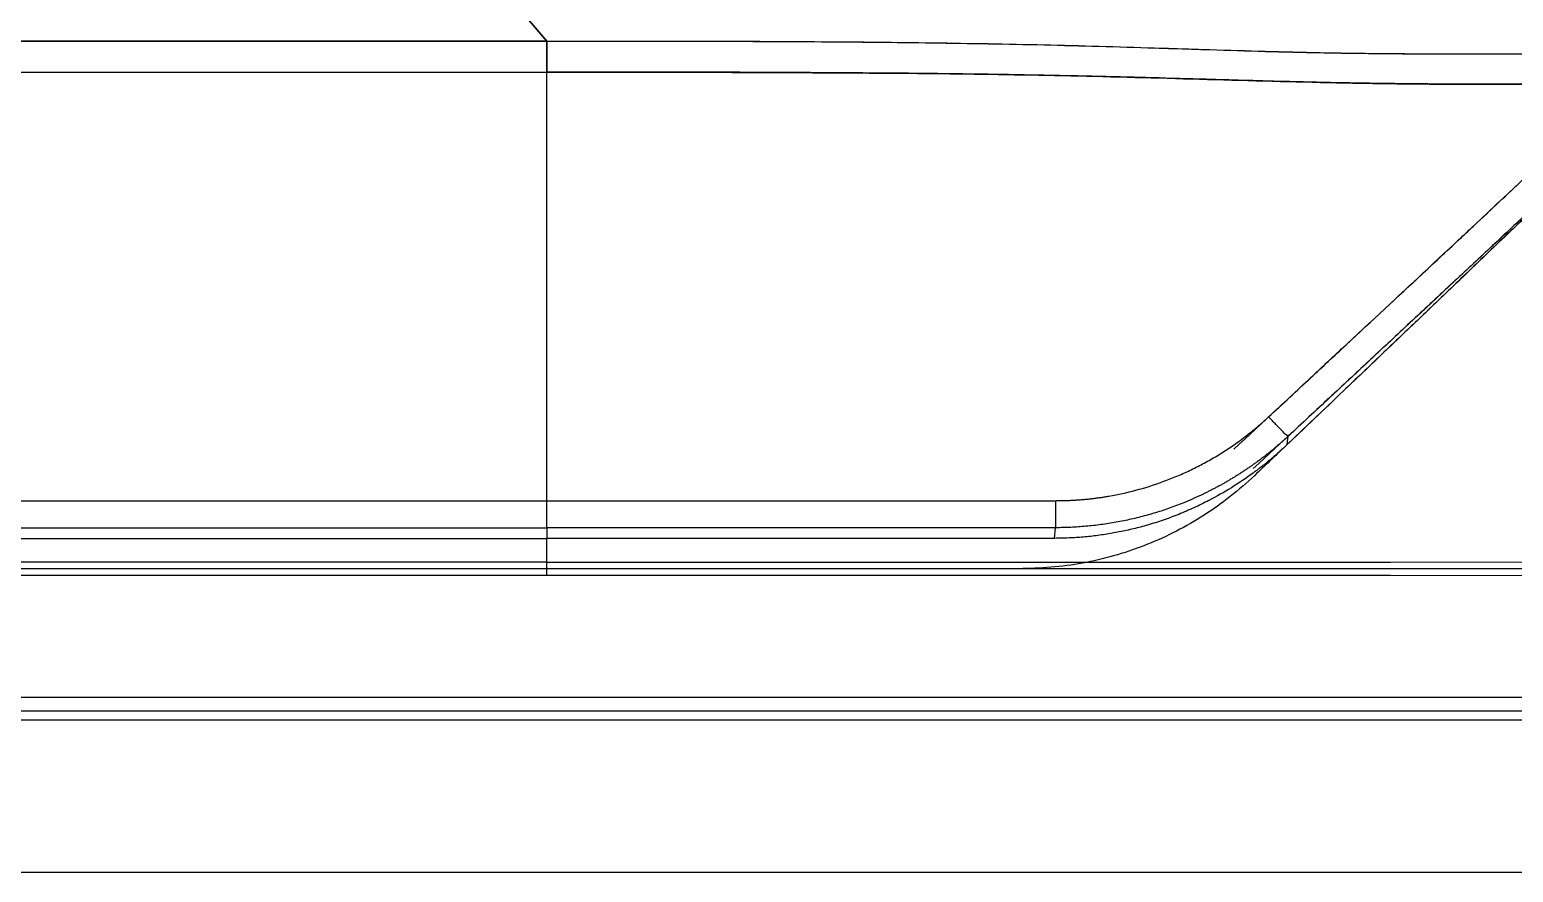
# Model space of a CAD drawing. Extents: x 956 to 1028, y 499 to 635.
# Drawn here: x 994.42 to 1007.43, y 512.32 to 519.7 of the extents above; entities that cross this region are included whole.
import ezdxf

# ---------------------------------------------------------------- set-up
doc = ezdxf.new("R2010")
doc.units = 0
doc.header["$MEASUREMENT"] = 0
doc.layers.add('1', color=4, linetype='Continuous')

# ---------------------------------------------------------------- blocks, each defined once
blk = doc.blocks.new('2026 SX')
at = {"layer": '1', "color": 3}
for p, q in [((39.379, 11.672), (43.062, 7.375)), ((43.062, 7.375), (39.379, 11.672)), ((18.566, 7.375), (43.062, 7.375)), ((43.062, 7.375), (18.566, 7.375)), ((43.062, 7.375), (43.062, 7.102)), ((43.062, 7.102), (43.062, 7.375)), ((30.198, 7.102), (43.062, 7.102)), ((30.227, 7.102), (43.062, 7.102)), ((43.062, 3.348), (43.062, 7.102)), ((43.062, 3.348), (43.062, 7.102)), ((49.552, 3.84), (49.56, 3.912)), ((43.062, 3.111), (43.062, 3.018)), ((47.513, 3.018), (43.062, 3.018)), ((47.513, 3.018), (47.522, 3.111)), ((47.235, 2.754), (48.407, 2.754)), ((48.407, 2.754), (57.934, 2.754)), ((43.062, 2.691), (36.576, 2.691)), ((35.197, 1.626), (61.1, 1.626)), ((61.1, 1.504), (35.197, 1.504)), ((35.197, 1.428), (61.1, 1.428)), ((35.197, 0.092), (61.1, 0.092)), ((35.197, 0.092), (61.1, 0.092))]:
    blk.add_line(p, q, dxfattribs=at)
at = {"layer": '1', "color": 3, "flags": 128}
for points in [[(43.062, 2.81), (43.062, 2.914), (43.062, 3.018)], [(43.062, 2.81), (39.819, 2.81), (36.576, 2.81)], [(43.062, 2.81), (50.459, 2.81), (57.856, 2.811)], [(57.856, 2.69), (50.459, 2.691), (43.062, 2.691)]]:
    blk.add_lwpolyline(points, dxfattribs=at)
at = {"layer": '1', "color": 3}
for points, knots in [([(43.062, 7.375), (43.224, 7.375), (43.544, 7.375), (44.186, 7.375), (44.987, 7.373), (45.956, 7.366), (46.928, 7.353), (47.742, 7.335), (48.335, 7.316), (48.659, 7.306), (48.982, 7.296), (49.358, 7.284), (49.763, 7.274), (50.084, 7.269), (50.32, 7.266), (50.559, 7.264), (50.719, 7.264), (50.804, 7.263)], [0, 0, 0, 0, 0.062487, 0.124053, 0.248857, 0.372733, 0.499774, 0.6254, 0.688149, 0.729824, 0.750813, 0.81336, 0.875758, 0.907458, 0.93798, 0.967071, 1, 1, 1, 1]), ([(43.062, 7.375), (43.381, 7.375), (43.702, 7.375), (44.344, 7.374), (44.666, 7.373), (45.635, 7.369), (46.283, 7.364), (47.256, 7.346), (47.58, 7.338), (48.228, 7.32), (48.552, 7.31), (49.198, 7.29), (49.52, 7.28), (50.003, 7.27), (50.163, 7.268), (50.484, 7.264), (50.644, 7.264), (50.804, 7.263)], [0, 0, 0, 0, 0.125, 0.125, 0.25, 0.25, 0.5, 0.5, 0.625, 0.625, 0.75, 0.75, 0.875, 0.875, 0.9375, 0.9375, 1, 1, 1, 1]), ([(50.804, 7.263), (50.882, 7.263), (51.038, 7.263), (51.271, 7.263), (51.448, 7.262), (51.565, 7.262), (51.626, 7.262), (51.682, 7.262), (51.721, 7.261), (51.737, 7.261)], [0, 0, 0, 0, 0.250776, 0.501062, 0.750817, 0.819848, 0.875482, 0.946769, 1, 1, 1, 1]), ([(50.804, 7.263), (50.96, 7.263), (51.116, 7.263), (51.427, 7.263), (51.582, 7.263), (51.737, 7.261)], [0, 0, 0, 0, 0.5, 0.5, 1, 1, 1, 1]), ([(52.103, 6.995), (52.07, 6.995), (52.005, 6.996), (51.908, 6.997), (51.81, 6.997), (51.712, 6.997), (51.615, 6.997), (51.517, 6.997), (51.419, 6.997), (51.322, 6.997), (51.224, 6.997), (51.127, 6.997), (51.029, 6.997), (50.931, 6.998), (50.834, 6.998), (50.736, 6.999), (50.638, 7), (50.541, 7.001), (50.443, 7.002), (50.345, 7.003), (50.248, 7.005), (50.15, 7.007), (50.053, 7.008), (49.955, 7.01), (49.827, 7.013), (49.606, 7.018), (49.305, 7.026), (48.991, 7.035), (48.644, 7.045), (48.189, 7.058), (47.627, 7.071), (47.027, 7.082), (46.412, 7.091), (45.838, 7.095), (45.083, 7.1), (44.376, 7.102), (43.718, 7.102), (43.343, 7.102), (43.156, 7.102), (43.062, 7.102)], [0, 0, 0, 0, 0.010797, 0.021595, 0.032393, 0.043191, 0.05399, 0.064789, 0.075588, 0.086387, 0.097187, 0.107986, 0.118785, 0.129584, 0.140383, 0.151182, 0.161981, 0.17278, 0.183579, 0.194378, 0.205177, 0.215976, 0.226774, 0.237573, 0.248372, 0.269163, 0.310944, 0.348195, 0.373644, 0.425988, 0.499283, 0.560223, 0.625011, 0.703526, 0.750555, 0.87564, 0.937927, 0.968966, 1, 1, 1, 1]), ([(43.062, 7.102), (43.251, 7.102), (43.439, 7.102), (43.816, 7.102), (44.004, 7.102), (44.569, 7.101), (44.946, 7.1), (45.7, 7.096), (46.076, 7.094), (46.83, 7.086), (47.206, 7.08), (47.96, 7.064), (48.336, 7.054), (49.089, 7.032), (49.466, 7.021), (50.031, 7.009), (50.219, 7.005), (50.596, 7), (50.784, 6.998), (51.161, 6.997), (51.35, 6.997), (51.726, 6.997), (51.915, 6.997), (52.103, 6.995)], [0, 0, 0, 0, 0.0625, 0.0625, 0.125, 0.125, 0.25, 0.25, 0.375, 0.375, 0.5, 0.5, 0.625, 0.625, 0.75, 0.75, 0.8125, 0.8125, 0.875, 0.875, 0.9375, 0.9375, 1, 1, 1, 1]), ([(49.085, 3.8), (49.589, 4.267), (50.093, 4.736), (50.848, 5.439), (51.099, 5.674), (51.601, 6.144), (51.852, 6.379), (52.103, 6.615)], [0, 0, 0, 0, 0.5, 0.5, 0.75, 0.75, 1, 1, 1, 1]), ([(52.369, 6.535), (52.325, 6.493), (52.196, 6.369), (51.999, 6.179), (51.785, 5.973), (51.531, 5.729), (51.213, 5.425), (50.807, 5.036), (50.415, 4.662), (49.986, 4.253), (49.617, 3.901), (49.356, 3.654), (49.267, 3.569)], [0, 0, 0, 0, 0.042565, 0.125, 0.191704, 0.25, 0.371474, 0.5, 0.644131, 0.75, 0.914047, 1, 1, 1, 1]), ([(49.389, 4.082), (49.513, 4.197), (49.739, 4.407), (50.19, 4.826), (50.63, 5.236), (51.002, 5.583), (51.227, 5.793), (51.405, 5.96), (51.596, 6.139), (51.771, 6.303), (51.935, 6.457), (52.049, 6.564), (52.103, 6.615)], [0, 0, 0, 0, 0.1359607, 0.2494677, 0.4977473, 0.6217462, 0.6608956, 0.7464737, 0.8189906, 0.8729601, 0.9403387, 1, 1, 1, 1]), ([(52.369, 6.535), (52.333, 6.5), (52.261, 6.431), (52.127, 6.302), (51.921, 6.104), (51.637, 5.831), (51.294, 5.503), (50.967, 5.189), (50.654, 4.89), (50.33, 4.581), (49.962, 4.23), (49.691, 3.972), (49.552, 3.84)], [0, 0, 0, 0, 0.038534, 0.07694, 0.142445, 0.259122, 0.380008, 0.508689, 0.608739, 0.713076, 0.853334, 1, 1, 1, 1]), ([(52.274, 6.446), (52.023, 6.21), (51.772, 5.975), (51.27, 5.505), (51.018, 5.27), (50.263, 4.566), (49.759, 4.097), (49.255, 3.629)], [0, 0, 0, 0, 0.25, 0.25, 0.5, 0.5, 1, 1, 1, 1]), ([(52.274, 6.446), (52.221, 6.396), (52.116, 6.298), (51.9, 6.094), (51.624, 5.836), (51.29, 5.524), (50.952, 5.208), (50.61, 4.889), (50.265, 4.568), (49.916, 4.243), (49.682, 4.025), (49.56, 3.912)], [0, 0, 0, 0, 0.058899, 0.115824, 0.23988, 0.364289, 0.484747, 0.614374, 0.741863, 0.865426, 1, 1, 1, 1]), ([(32.342, 5.187), (32.364, 5.167), (32.386, 5.147), (32.43, 5.105), (32.452, 5.085), (32.517, 5.023), (32.56, 4.981), (32.647, 4.898), (32.69, 4.856), (32.777, 4.773), (32.82, 4.731), (32.907, 4.648), (32.95, 4.606), (33.036, 4.523), (33.079, 4.481), (33.208, 4.355), (33.294, 4.27), (33.465, 4.102), (33.551, 4.018), (33.679, 3.892), (33.722, 3.849), (33.807, 3.764), (33.85, 3.722), (33.913, 3.657), (33.934, 3.636), (33.977, 3.594), (33.998, 3.572), (34.04, 3.53), (34.062, 3.51), (34.106, 3.469), (34.128, 3.448), (34.196, 3.389), (34.242, 3.35), (34.339, 3.279), (34.389, 3.247), (34.494, 3.188), (34.548, 3.163), (34.66, 3.117), (34.717, 3.097), (34.832, 3.062), (34.891, 3.048), (34.979, 3.033), (35.009, 3.029), (35.068, 3.023), (35.098, 3.021), (35.189, 3.017), (35.249, 3.018), (35.369, 3.019), (35.429, 3.019), (35.549, 3.019), (35.609, 3.019), (35.73, 3.018), (35.79, 3.018), (35.97, 3.018), (36.09, 3.018), (36.331, 3.018), (36.451, 3.018), (36.811, 3.018), (37.052, 3.018), (37.533, 3.018), (37.774, 3.018), (38.255, 3.018), (38.495, 3.018), (38.975, 3.018), (39.215, 3.018), (39.695, 3.018), (39.935, 3.018), (40.657, 3.018), (41.139, 3.018), (41.861, 3.018), (42.101, 3.018), (42.581, 3.018), (42.821, 3.018), (43.062, 3.018)], [0, 0, 0, 0, 0.007812, 0.007812, 0.015625, 0.015625, 0.03125, 0.03125, 0.046875, 0.046875, 0.0625, 0.0625, 0.078125, 0.078125, 0.09375, 0.09375, 0.125, 0.125, 0.15625, 0.15625, 0.171875, 0.171875, 0.1875, 0.1875, 0.195312, 0.195312, 0.203125, 0.203125, 0.210937, 0.210937, 0.21875, 0.21875, 0.234375, 0.234375, 0.25, 0.25, 0.265625, 0.265625, 0.28125, 0.28125, 0.296875, 0.296875, 0.304687, 0.304687, 0.3125, 0.3125, 0.328125, 0.328125, 0.34375, 0.34375, 0.359375, 0.359375, 0.375, 0.375, 0.40625, 0.40625, 0.4375, 0.4375, 0.5, 0.5, 0.5625, 0.5625, 0.625, 0.625, 0.6875, 0.6875, 0.75, 0.75, 0.875, 0.875, 0.9375, 0.9375, 1, 1, 1, 1]), ([(32.34, 4.944), (32.35, 4.934), (32.371, 4.914), (32.403, 4.883), (32.435, 4.85), (32.496, 4.79), (32.597, 4.686), (32.717, 4.561), (32.867, 4.405), (33.011, 4.255), (33.172, 4.086), (33.312, 3.94), (33.452, 3.793), (33.566, 3.674), (33.653, 3.583), (33.713, 3.522), (33.77, 3.464), (33.825, 3.409), (33.897, 3.34), (33.983, 3.259), (34.085, 3.17), (34.204, 3.075), (34.344, 2.978), (34.516, 2.886), (34.696, 2.819), (34.854, 2.785), (34.985, 2.769), (35.08, 2.762), (35.182, 2.758), (35.31, 2.755), (35.483, 2.753), (35.67, 2.752), (35.879, 2.753), (36.149, 2.754), (36.479, 2.755), (36.885, 2.755), (37.336, 2.754), (37.855, 2.754), (38.396, 2.754), (38.79, 2.754), (39.038, 2.754), (39.149, 2.755), (39.292, 2.755), (39.521, 2.754), (39.816, 2.754), (40.18, 2.754), (40.492, 2.754), (40.762, 2.754), (40.932, 2.754), (41.074, 2.755), (41.215, 2.755), (41.413, 2.755), (41.742, 2.754), (42.288, 2.754), (43.052, 2.754), (43.875, 2.754), (44.676, 2.754), (45.304, 2.754), (45.833, 2.754), (46.166, 2.755), (46.445, 2.755), (46.778, 2.754), (47.048, 2.754), (47.235, 2.754)], [0, 0, 0, 0, 0.002742, 0.00557, 0.008484, 0.011484, 0.021857, 0.03623, 0.044397, 0.063077, 0.075947, 0.088819, 0.101692, 0.114565, 0.120245, 0.12568, 0.130869, 0.135813, 0.140513, 0.149862, 0.158382, 0.166083, 0.178979, 0.190855, 0.203034, 0.215493, 0.221529, 0.22817, 0.233733, 0.241012, 0.252569, 0.266685, 0.276671, 0.292396, 0.318161, 0.339568, 0.369752, 0.404107, 0.438461, 0.472816, 0.479255, 0.485699, 0.49398, 0.506551, 0.529334, 0.550157, 0.575914, 0.58879, 0.60167, 0.608194, 0.615993, 0.628545, 0.645778, 0.678779, 0.732682, 0.791223, 0.835767, 0.885209, 0.910966, 0.936698, 0.948551, 0.964266, 1, 1, 1, 1]), ([(47.522, 3.348), (47.533, 3.348), (47.555, 3.348), (47.589, 3.349), (47.622, 3.35), (47.656, 3.351), (47.689, 3.353), (47.723, 3.355), (47.756, 3.358), (47.79, 3.361), (47.823, 3.364), (47.856, 3.368), (47.89, 3.373), (47.923, 3.377), (47.956, 3.382), (48.058, 3.399), (48.226, 3.436), (48.422, 3.498), (48.577, 3.558), (48.696, 3.611), (48.811, 3.669), (48.905, 3.722), (48.979, 3.767), (49.033, 3.802), (49.087, 3.838), (49.14, 3.876), (49.192, 3.915), (49.242, 3.955), (49.292, 3.996), (49.342, 4.038), (49.373, 4.068), (49.389, 4.082)], [0, 0, 0, 0, 0.016369, 0.032722, 0.049062, 0.065392, 0.081715, 0.098032, 0.114345, 0.130659, 0.146974, 0.163294, 0.17962, 0.195956, 0.212304, 0.228667, 0.346396, 0.464198, 0.527283, 0.590183, 0.653042, 0.716006, 0.747627, 0.779191, 0.810714, 0.842214, 0.873709, 0.905218, 0.936757, 0.968346, 1, 1, 1, 1]), ([(49.56, 3.912), (49.558, 3.912), (49.552, 3.917), (49.534, 3.933), (49.521, 3.946), (49.49, 3.977), (49.472, 3.995), (49.433, 4.036), (49.411, 4.059), (49.389, 4.082)], [0, 0, 0, 0, 0.25, 0.25, 0.5, 0.5, 0.75, 0.75, 1, 1, 1, 1]), ([(49.56, 3.912), (49.552, 3.905), (49.536, 3.89), (49.511, 3.868), (49.487, 3.847), (49.462, 3.826), (49.438, 3.805), (49.413, 3.784), (49.388, 3.764), (49.362, 3.744), (49.337, 3.725), (49.312, 3.705), (49.286, 3.686), (49.26, 3.668), (49.234, 3.65), (49.208, 3.632), (49.182, 3.614), (49.156, 3.597), (49.129, 3.58), (49.103, 3.563), (49.076, 3.547), (49.049, 3.531), (49.023, 3.515), (48.996, 3.499), (48.969, 3.484), (48.941, 3.469), (48.914, 3.455), (48.887, 3.441), (48.859, 3.427), (48.832, 3.413), (48.804, 3.4), (48.777, 3.387), (48.749, 3.375), (48.721, 3.362), (48.694, 3.35), (48.666, 3.339), (48.626, 3.322), (48.574, 3.302), (48.51, 3.279), (48.446, 3.257), (48.381, 3.237), (48.316, 3.218), (48.25, 3.201), (48.184, 3.185), (48.119, 3.171), (48.053, 3.158), (47.986, 3.147), (47.92, 3.138), (47.854, 3.129), (47.787, 3.123), (47.721, 3.118), (47.655, 3.114), (47.588, 3.112), (47.544, 3.111), (47.522, 3.111)], [0, 0, 0, 0, 0.014577, 0.029116, 0.043619, 0.058086, 0.072516, 0.086911, 0.10127, 0.115593, 0.129882, 0.144136, 0.158355, 0.17254, 0.18669, 0.200807, 0.21489, 0.22894, 0.242956, 0.25694, 0.270891, 0.284809, 0.298695, 0.312548, 0.32637, 0.340161, 0.353919, 0.367647, 0.381343, 0.395009, 0.408644, 0.422248, 0.435823, 0.449367, 0.462881, 0.476365, 0.48982, 0.520337, 0.55078, 0.581152, 0.611455, 0.641691, 0.671862, 0.70197, 0.732016, 0.762004, 0.791934, 0.821809, 0.85163, 0.8814, 0.91112, 0.940792, 0.970418, 1, 1, 1, 1]), ([(49.552, 3.84), (49.544, 3.833), (49.528, 3.818), (49.504, 3.795), (49.479, 3.773), (49.455, 3.751), (49.43, 3.73), (49.405, 3.709), (49.38, 3.688), (49.355, 3.668), (49.33, 3.648), (49.304, 3.628), (49.279, 3.609), (49.2, 3.551), (49.066, 3.46), (48.891, 3.361), (48.735, 3.285), (48.602, 3.227), (48.466, 3.177), (48.354, 3.141), (48.267, 3.117), (48.205, 3.101), (48.143, 3.087), (48.08, 3.074), (48.018, 3.062), (47.955, 3.052), (47.892, 3.043), (47.829, 3.035), (47.766, 3.029), (47.702, 3.024), (47.639, 3.021), (47.576, 3.018), (47.534, 3.018), (47.513, 3.018)], [0, 0, 0, 0, 0.015327, 0.030581, 0.045763, 0.060873, 0.07591, 0.090874, 0.105766, 0.120586, 0.135333, 0.150008, 0.164611, 0.179142, 0.283236, 0.384593, 0.449738, 0.514108, 0.577738, 0.640663, 0.668683, 0.696623, 0.724487, 0.752279, 0.780004, 0.807666, 0.835272, 0.862825, 0.890331, 0.917796, 0.945225, 0.972624, 1, 1, 1, 1]), ([(49.267, 3.569), (49.13, 3.439), (48.981, 3.323), (48.666, 3.12), (48.5, 3.035), (48.154, 2.896), (47.975, 2.843), (47.609, 2.772), (47.423, 2.754), (47.235, 2.754)], [0, 0, 0, 0, 0.25, 0.25, 0.5, 0.5, 0.75, 0.75, 1, 1, 1, 1]), ([(36.785, 3.348), (37.047, 3.348), (37.57, 3.348), (38.355, 3.348), (39.139, 3.348), (40.185, 3.348), (41.232, 3.348), (42.278, 3.348), (42.801, 3.348), (43.062, 3.348)], [0, 0, 0, 0, 0.125, 0.25, 0.375, 0.5, 0.75, 0.875, 1, 1, 1, 1]), ([(43.062, 3.111), (43.062, 3.113), (43.062, 3.12), (43.062, 3.145), (43.062, 3.163), (43.062, 3.206), (43.062, 3.231), (43.062, 3.286), (43.062, 3.317), (43.062, 3.348)], [0, 0, 0, 0, 0.25, 0.25, 0.5, 0.5, 0.75, 0.75, 1, 1, 1, 1]), ([(43.062, 3.348), (43.152, 3.348), (43.332, 3.348), (43.6, 3.348), (43.871, 3.348), (44.433, 3.348), (45.28, 3.348), (46.224, 3.348), (46.968, 3.348), (47.34, 3.348), (47.522, 3.348)], [0, 0, 0, 0, 0.060544, 0.1211, 0.180109, 0.242451, 0.49951, 0.749869, 0.877911, 1, 1, 1, 1]), ([(47.522, 3.348), (47.522, 3.317), (47.522, 3.286), (47.522, 3.231), (47.522, 3.205), (47.522, 3.163), (47.522, 3.145), (47.522, 3.12), (47.522, 3.113), (47.522, 3.111)], [0, 0, 0, 0, 0.25, 0.25, 0.5, 0.5, 0.75, 0.75, 1, 1, 1, 1]), ([(36.785, 3.111), (36.935, 3.111), (37.233, 3.111), (37.682, 3.111), (38.13, 3.111), (38.876, 3.111), (39.997, 3.111), (41.492, 3.111), (42.539, 3.111), (43.062, 3.111)], [0, 0, 0, 0, 0.071408, 0.142817, 0.214222, 0.285552, 0.499529, 0.74996, 1, 1, 1, 1]), ([(47.522, 3.111), (47.306, 3.111), (46.843, 3.111), (46.099, 3.111), (45.249, 3.111), (44.226, 3.111), (43.483, 3.111), (43.062, 3.111)], [0, 0, 0, 0, 0.1450887, 0.3117556, 0.5000008, 0.7172992, 1, 1, 1, 1])]:
    blk.add_open_spline(points, degree=3, knots=knots, dxfattribs=at)
blk.add_open_spline([(43.062, 2.691), (43.062, 2.732), (43.062, 2.774), (43.062, 2.81)], degree=3, dxfattribs=at)

msp = doc.modelspace()

# ---------------------------------------------------------------- block references
at = {"layer": '1'}
msp.add_blockref('2026 SX', (955.896, 512.227), dxfattribs=at)

doc.saveas('drawing.dxf')
